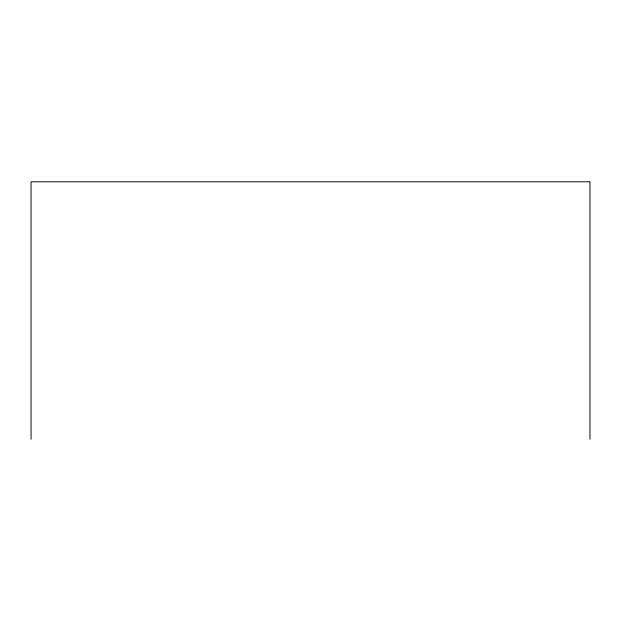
<?xml version="1.0" encoding="UTF-8"?>
<svg xmlns="http://www.w3.org/2000/svg" width="621" height="621" viewBox="0 0 621 621"><rect width="100%" height="100%" fill="white"/><g stroke="black" fill="none" stroke-linecap="round" stroke-linejoin="round"><path stroke-width="0.93" d="M589.95 439.21L589.95 181.79L31.05 181.79L31.05 439.21"/></g></svg>
